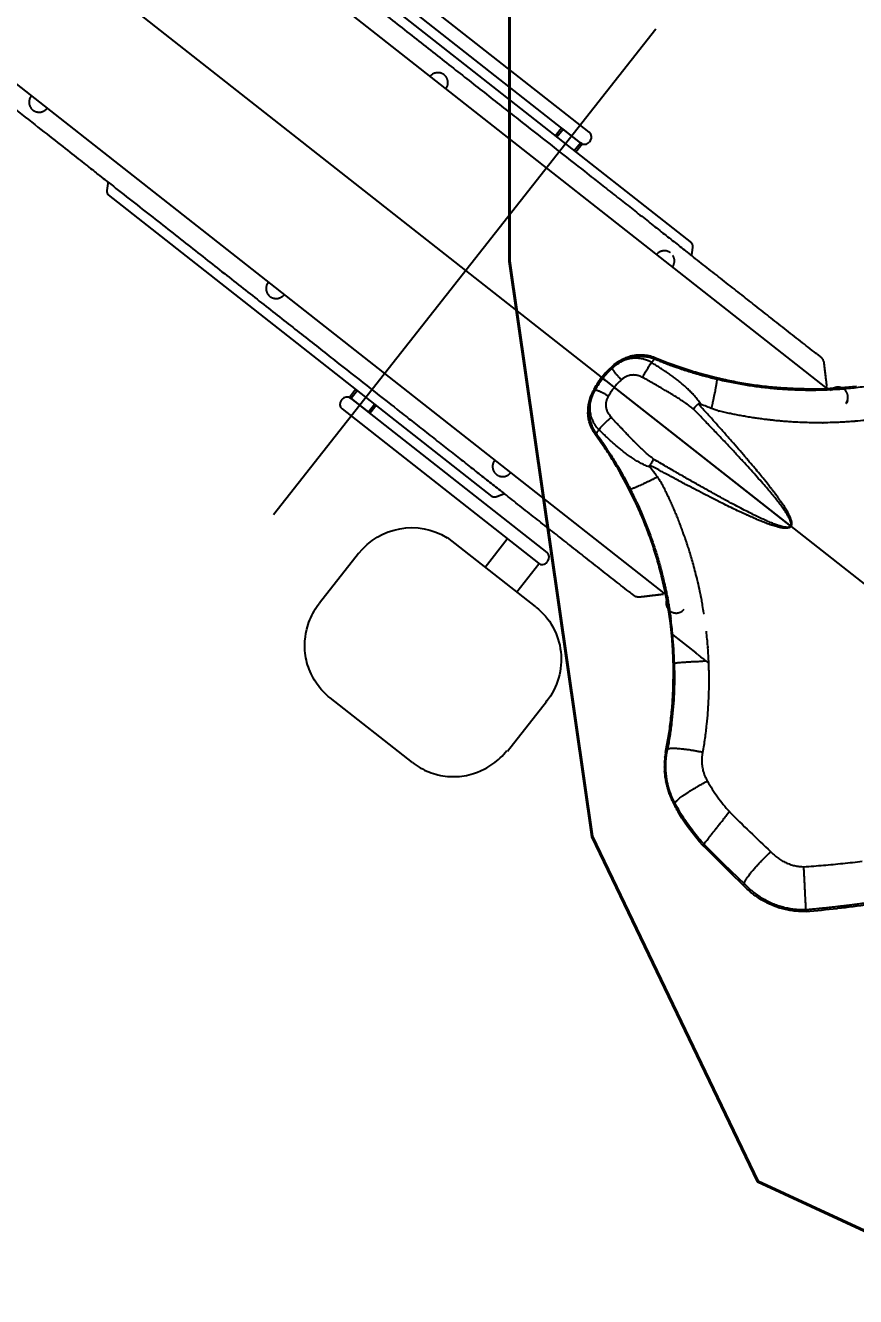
# Model space of a CAD drawing. Header units: millimetres. Extents: x 1145859089 to 1147511753, y -1047484727 to -1047247487.
# Drawn here: x 1147325447 to 1147325859, y -1047434644 to -1047434013 of the extents above; entities that cross this region are included whole.
import ezdxf
from ezdxf.xclip import XClip

# ---------------------------------------------------------------- set-up
doc = ezdxf.new("R2010")
doc.units = ezdxf.units.MM
doc.header["$LTSCALE"] = 100
doc.header["$MEASUREMENT"] = 0
doc.header["$XCLIPFRAME"] = 2
doc.linetypes.add('단지배치도$0$CENTER', pattern=[31, 30, -0.5, 0, -0.5])
doc.layers.get('0').update_dxf_attribs({"linetype": 'CONTINUOUS'})
for name, color, linetype in [('XREF', 135, 'CONTINUOUS'), ('단지배치도$0$S240910', 33, 'CONTINUOUS'), ('단지배치도$0$W240910', 135, 'CONTINUOUS')]:
    doc.layers.add(name, color=color, linetype=linetype)
doc.styles.add('단지배치도$0$WS1', font='romans.shx', dxfattribs={"width": 0.8, "bigfont": 'whgtxt.shx'})

# ---------------------------------------------------------------- blocks, each defined once
blk = doc.blocks.new('단지배치도$0$zw$9902')
at = {"layer": '단지배치도$0$W240910', "linetype": '단지배치도$0$CENTER', "ltscale": 50}
for p, q in [((65113.43, -62544.79), (65594.77, -62923.3)), ((65488.05, -62645.18), (65298.25, -62886.54))]:
    blk.add_line(p, q, dxfattribs=at)
at = {"layer": '단지배치도$0$W240910', "linetype": 'ByBlock', "ltscale": 20}
for p, q in [((65572.64, -62823.21), (65235.53, -62558.11)), ((65315.29, -62601.51), (65505.82, -62751.35)), ((65455.07, -62696.46), (65357.58, -62619.79)), ((65450.88, -62701.78), (65353.39, -62625.12)), ((65492.28, -62925.4), (65155.17, -62660.3)), ((65438.14, -62698.13), (65441.24, -62694.2)), ((65438.95, -62698.76), (65442.04, -62694.83)), ((65442.04, -62694.83), (65441.24, -62694.2)), ((65450.65, -62701.6), (65442.04, -62694.83)), ((65447.56, -62705.53), (65450.65, -62701.6)), ((65448.37, -62706.16), (65451.46, -62702.23)), ((65451.46, -62702.23), (65450.65, -62701.6)), ((65455.58, -62700.67), (65455.1, -62701.28)), ((65216.15, -62727.58), (65406.69, -62877.41)), ((65479.63, -62807.11), (65478.17, -62807.23)), ((65481.09, -62807.1), (65479.63, -62807.11)), ((65482.55, -62807.2), (65481.09, -62807.1)), ((65483.99, -62807.39), (65482.55, -62807.2)), ((65465.94, -62813.25), (65465.14, -62813.99)), ((65466.39, -62813.72), (65465.94, -62813.25)), ((65478.17, -62807.23), (65476.4, -62807.52)), ((65484.73, -62807.54), (65483.99, -62807.39)), ((65484.73, -62807.54), (65484.73, -62807.53)), ((65494.32, -62811.1), (65487.6, -62808.43)), ((65487.61, -62808.43), (65487.61, -62808.43)), ((65459.95, -62819.99), (65460.49, -62819.24)), ((65460.53, -62819.19), (65459.99, -62819.94)), ((65460.49, -62819.24), (65461.05, -62818.5)), ((65461.09, -62818.46), (65460.53, -62819.19)), ((65461.05, -62818.5), (65461.22, -62818.28)), ((65461.22, -62818.28), (65461.09, -62818.46)), ((65461.39, -62818.07), (65461.22, -62818.28)), ((65461.22, -62818.28), (65461.36, -62818.11)), ((65461.22, -62818.29), (65461.74, -62818.69)), ((65461.22, -62818.29), (65461.74, -62818.69)), ((65461.36, -62818.11), (65461.94, -62817.4)), ((65461.98, -62817.35), (65461.39, -62818.07)), ((65462.19, -62819.04), (65461.74, -62818.69)), ((65462.19, -62819.04), (65461.74, -62818.69)), ((65461.94, -62817.4), (65462.54, -62816.69)), ((65462.58, -62816.65), (65461.98, -62817.35)), ((65462.54, -62816.69), (65463.16, -62816.01)), ((65463.2, -62815.96), (65462.58, -62816.65)), ((65463.83, -62815.29), (65463.2, -62815.96)), ((65464.48, -62814.63), (65463.83, -62815.29)), ((65465.14, -62813.99), (65464.48, -62814.63)), ((65466.39, -62813.72), (65466.45, -62813.68)), ((65466.48, -62813.67), (65466.45, -62813.68)), ((65466.49, -62813.66), (65466.48, -62813.67)), ((65466.51, -62813.65), (65466.49, -62813.66)), ((65466.52, -62813.65), (65466.51, -62813.65)), ((65466.53, -62813.65), (65466.52, -62813.65)), ((65466.53, -62813.66), (65466.53, -62813.65)), ((65517.01, -62818.15), (65509.35, -62816.1)), ((65524.74, -62819.89), (65517.01, -62818.15)), ((65339.01, -62824.19), (65335.92, -62828.12)), ((65339.82, -62824.82), (65336.73, -62828.75)), ((65457.44, -62824.06), (65457.97, -62823.1)), ((65458, -62824.38), (65457.44, -62824.06)), ((65457.96, -62824.52), (65457.97, -62824.5)), ((65457.96, -62824.53), (65457.96, -62824.52)), ((65457.97, -62824.53), (65457.96, -62824.53)), ((65457.97, -62823.1), (65458.44, -62822.31)), ((65457.97, -62824.48), (65457.98, -62824.45)), ((65457.97, -62824.5), (65457.97, -62824.48)), ((65457.98, -62824.53), (65457.97, -62824.53)), ((65458, -62824.38), (65457.98, -62824.45)), ((65458.44, -62822.31), (65458.93, -62821.52)), ((65458.93, -62821.52), (65459.43, -62820.75)), ((65459.43, -62820.75), (65459.95, -62819.99)), ((65459.99, -62819.94), (65459.46, -62820.7)), ((65467.41, -62823.15), (65555.08, -62892.1)), ((65467.41, -62823.15), (65555.08, -62892.1)), ((65572.06, -62823.86), (65564.12, -62823.98)), ((65567.65, -62824.47), (65568.18, -62824.46)), ((65579.98, -62823.43), (65572.06, -62823.86)), ((65573.37, -62823.79), (65572.64, -62823.21)), ((65587.87, -62822.68), (65579.98, -62823.43)), ((65331.8, -62829.68), (65332.28, -62829.07)), ((65335.92, -62828.12), (65336.73, -62828.75)), ((65336.49, -62828.57), (65433.98, -62905.24)), ((65336.73, -62828.75), (65345.33, -62835.52)), ((65348.43, -62831.59), (65345.33, -62835.52)), ((65349.23, -62832.23), (65346.14, -62836.16)), ((65332.3, -62833.9), (65429.8, -62910.57)), ((65345.33, -62835.52), (65346.14, -62836.16)), ((65454.47, -62837.37), (65454.34, -62835.57)), ((65454.7, -62838.81), (65454.47, -62837.37)), ((65519.57, -62834.97), (65519.53, -62834.95)), ((65519.88, -62835.04), (65519.56, -62834.97)), ((65455.04, -62840.23), (65454.7, -62838.81)), ((65455.47, -62841.62), (65455.04, -62840.23)), ((65456.01, -62842.98), (65455.47, -62841.62)), ((65456.32, -62843.67), (65456.01, -62842.98)), ((65456.32, -62843.67), (65456.32, -62843.67)), ((65457.87, -62846.25), (65457.87, -62846.25)), ((65462.04, -62852.14), (65457.87, -62846.25)), ((65474.24, -62872.53), (65470.44, -62865.57)), ((65542.74, -62869.95), (65541.95, -62868.96)), ((65544.42, -62872.07), (65542.74, -62869.95)), ((65477.76, -62879.63), (65474.24, -62872.53)), ((65491.19, -62871.05), (65491.17, -62871.02)), ((65491.34, -62871.34), (65491.19, -62871.05)), ((65530.65, -62885.32), (65529.51, -62884.79)), ((65533.11, -62886.46), (65530.65, -62885.32)), ((65555.08, -62892.1), (65555.12, -62892.12)), ((65555.08, -62892.1), (65555.12, -62892.13)), ((65555.12, -62892.12), (65555.16, -62892.15)), ((65555.12, -62892.13), (65555.15, -62892.16)), ((65555.15, -62892.16), (65555.19, -62892.18)), ((65555.16, -62892.15), (65555.19, -62892.18)), ((65555.19, -62892.18), (65555.3, -62892.27)), ((65555.19, -62892.18), (65555.3, -62892.27)), ((65384.54, -62897.67), (65428.16, -62931.97)), ((65403.29, -62912.41), (65414.31, -62898.39)), ((65340.43, -62905.76), (65321.03, -62930.43)), ((65419.01, -62924.77), (65430.03, -62910.75)), ((65434.01, -62910.06), (65434.49, -62909.45)), ((65492.77, -62924.68), (65491.02, -62916.94)), ((65492.32, -62920.25), (65492.44, -62920.77)), ((65493.01, -62925.97), (65492.28, -62925.4)), ((65494.22, -62932.48), (65492.77, -62924.68)), ((65318.34, -62934.4), (65318.96, -62933.37)), ((65318.96, -62933.37), (65319.61, -62932.37)), ((65319.61, -62932.37), (65320.3, -62931.39)), ((65320.3, -62931.39), (65321.03, -62930.43)), ((65428.54, -62932.27), (65428.16, -62931.97)), ((65495.35, -62940.33), (65494.22, -62932.48)), ((65315.41, -62940.96), (65315.8, -62939.82)), ((65315.8, -62939.82), (65316.23, -62938.7)), ((65316.23, -62938.7), (65316.7, -62937.6)), ((65316.7, -62937.6), (65317.21, -62936.51)), ((65317.21, -62936.51), (65317.76, -62935.45)), ((65317.76, -62935.45), (65318.34, -62934.4)), ((65314.03, -62947.12), (65314.29, -62945.43)), ((65314.29, -62945.43), (65314.76, -62943.26)), ((65314.76, -62943.26), (65315.06, -62942.1)), ((65315.06, -62942.1), (65315.41, -62940.96)), ((65496.18, -62948.22), (65495.35, -62940.33)), ((65496.5, -62946.1), (65496.49, -62946.09)), ((65496.49, -62946.1), (65507.94, -62955.1)), ((65313.77, -62951.55), (65313.78, -62950.36)), ((65313.79, -62952.75), (65313.77, -62951.55)), ((65313.78, -62950.36), (65313.84, -62949.16)), ((65313.84, -62949.16), (65314.03, -62947.12)), ((65313.86, -62953.94), (65313.79, -62952.75)), ((65313.98, -62955.13), (65313.86, -62953.94)), ((65314.13, -62956.31), (65313.98, -62955.13)), ((65314.33, -62957.49), (65314.13, -62956.31)), ((65314.57, -62958.65), (65314.33, -62957.49)), ((65314.85, -62959.81), (65314.57, -62958.65)), ((65496.89, -62964.06), (65496.69, -62956.13)), ((65508.78, -62955.76), (65507.95, -62955.1)), ((65315.17, -62960.96), (65314.85, -62959.81)), ((65315.53, -62962.09), (65315.17, -62960.96)), ((65315.94, -62963.21), (65315.53, -62962.09)), ((65316.38, -62964.32), (65315.94, -62963.21)), ((65316.86, -62965.41), (65316.38, -62964.32)), ((65496.78, -62971.99), (65496.89, -62964.06)), ((65513.06, -62959.12), (65514.43, -62960.2)), ((65514.43, -62960.23), (65514.43, -62960.2)), ((65317.38, -62966.48), (65316.86, -62965.41)), ((65317.94, -62967.53), (65317.38, -62966.48)), ((65318.54, -62968.56), (65317.94, -62967.53)), ((65319.17, -62969.56), (65318.54, -62968.56)), ((65319.84, -62970.54), (65319.17, -62969.56)), ((65320.54, -62971.5), (65319.84, -62970.54)), ((65321.28, -62972.43), (65320.54, -62971.5)), ((65322.05, -62973.34), (65321.28, -62972.43)), ((65322.85, -62974.21), (65322.05, -62973.34)), ((65323.68, -62975.05), (65322.85, -62974.21)), ((65324.54, -62975.87), (65323.68, -62975.05)), ((65325.43, -62976.65), (65324.54, -62975.87)), ((65326.34, -62977.39), (65325.43, -62976.65)), ((65367.19, -63009.51), (65326.36, -62977.41)), ((65414.45, -63003.9), (65433.85, -62979.23)), ((65433.85, -62979.23), (65433.47, -62978.93)), ((65493.32, -63002.8), (65494.56, -62995.64)), ((65492.97, -63004.56), (65493.32, -63002.8)), ((65493.95, -63002.92), (65493.32, -63002.79)), ((65493.95, -63002.92), (65493.95, -63002.92)), ((65408.15, -63009.51), (65409.08, -63008.76)), ((65409.08, -63008.76), (65409.99, -63007.98)), ((65409.99, -63007.98), (65410.87, -63007.17)), ((65410.87, -63007.17), (65411.72, -63006.32)), ((65411.72, -63006.32), (65412.55, -63005.45)), ((65412.55, -63005.45), (65413.34, -63004.55)), ((65413.34, -63004.55), (65414.09, -63003.62)), ((65367.2, -63009.53), (65368.14, -63010.24)), ((65368.14, -63010.24), (65369.11, -63010.92)), ((65369.11, -63010.92), (65370.1, -63011.56)), ((65370.1, -63011.56), (65371.12, -63012.17)), ((65371.12, -63012.17), (65372.16, -63012.74)), ((65372.16, -63012.74), (65373.22, -63013.28)), ((65373.22, -63013.28), (65374.3, -63013.77)), ((65374.3, -63013.77), (65375.39, -63014.23)), ((65375.39, -63014.23), (65376.5, -63014.65)), ((65376.5, -63014.65), (65377.63, -63015.03)), ((65377.63, -63015.03), (65378.77, -63015.36)), ((65378.77, -63015.36), (65379.92, -63015.66)), ((65395.28, -63015.65), (65396.44, -63015.36)), ((65396.44, -63015.36), (65397.58, -63015.02)), ((65397.58, -63015.02), (65399.52, -63014.35)), ((65399.52, -63014.35), (65401.11, -63013.7)), ((65401.11, -63013.7), (65403.11, -63012.74)), ((65403.11, -63012.74), (65404.16, -63012.16)), ((65404.16, -63012.16), (65405.19, -63011.55)), ((65405.19, -63011.55), (65406.2, -63010.91)), ((65406.2, -63010.91), (65407.19, -63010.23)), ((65407.19, -63010.23), (65408.15, -63009.51)), ((65379.92, -63015.66), (65381.09, -63015.91)), ((65381.09, -63015.91), (65382.26, -63016.12)), ((65382.26, -63016.12), (65383.43, -63016.29)), ((65383.43, -63016.29), (65384.62, -63016.42)), ((65384.62, -63016.42), (65385.81, -63016.51)), ((65385.81, -63016.51), (65387, -63016.55)), ((65387, -63016.55), (65388.19, -63016.55)), ((65388.19, -63016.55), (65389.38, -63016.51)), ((65389.38, -63016.51), (65390.57, -63016.42)), ((65390.57, -63016.42), (65391.76, -63016.29)), ((65391.76, -63016.29), (65392.94, -63016.12)), ((65392.94, -63016.12), (65394.11, -63015.91)), ((65394.11, -63015.91), (65395.28, -63015.65)), ((65497.03, -63030.16), (65497.66, -63029.82)), ((65501.12, -63037.18), (65499.38, -63034.34)), ((65524.69, -63033.94), (65524.66, -63033.98)), ((65502.73, -63039.62), (65501.12, -63037.18)), ((65504.42, -63042.02), (65502.73, -63039.62)), ((65506.17, -63044.36), (65504.42, -63042.02)), ((65507.98, -63046.65), (65506.17, -63044.36)), ((65509.87, -63048.89), (65507.98, -63046.65)), ((65511.35, -63050.55), (65509.87, -63048.89)), ((65511.35, -63050.55), (65511.93, -63050)), ((65513.21, -63052.44), (65511.35, -63050.55)), ((65511.93, -63050), (65511.94, -63050)), ((65511.93, -63050), (65511.93, -63050)), ((65511.94, -63050), (65511.95, -63050.01)), ((65511.95, -63050.01), (65511.97, -63050.03)), ((65511.97, -63050.03), (65511.99, -63050.04)), ((65511.99, -63050.04), (65512.01, -63050.06)), ((65512.01, -63050.06), (65512, -63050.08)), ((65512, -63050.08), (65521.94, -63059.95)), ((65515.54, -63054.78), (65513.21, -63052.44)), ((65517.87, -63057.11), (65515.54, -63054.78)), ((65520.21, -63059.44), (65517.87, -63057.11)), ((65522.56, -63061.75), (65520.21, -63059.44)), ((65521.94, -63059.95), (65532.15, -63069.77)), ((65524.91, -63064.06), (65522.56, -63061.75)), ((65527.28, -63066.35), (65524.91, -63064.06)), ((65529.65, -63068.64), (65527.28, -63066.35)), ((65531.5, -63070.41), (65529.65, -63068.64)), ((65531.5, -63070.41), (65532.15, -63069.77)), ((65532.14, -63069.76), (65532.15, -63069.77)), ((65562.72, -63083.56), (65562.66, -63082.6)), ((65578.3, -63081.98), (65578.15, -63081.99)), ((65578.45, -63081.96), (65578.3, -63081.98)), ((65583.75, -63081.33), (65580.14, -63081.76))]:
    blk.add_line(p, q, dxfattribs=at)
for centre, radius, start, end in [((65453.22, -62698.81), 3, 321.81883, 51.81883), ((65452.74, -62699.42), 3, 231.81883, 321.81883), ((65480.46, -62827.12), 20.02, 101.71451, 106.33046), ((65481.42, -62823.22), 16.03, 67.2915, 78.06328), ((65492.01, -62842.5), 38.51, 141.80939, 146.86293), ((65492.01, -62842.49), 38.51, 136.77473, 141.82826), ((65492.16, -62842.62), 38.71, 131.61919, 136.78534), ((65564.87, -62622.89), 201.59, 256.70674, 258.79856), ((65492.16, -62842.61), 38.71, 146.85232, 152.01846), ((65564.66, -62619.81), 204.69, 275.8606, 278.16994), ((65334.16, -62831.54), 3, 141.81883, 231.81883), ((65334.64, -62830.93), 3, 51.81883, 141.81883), ((65474.34, -62834.9), 20.02, 177.30719, 181.92314), ((65470.78, -62836.75), 16.03, 205.57438, 216.34615), ((65584.13, -62804.11), 36.03, 274.43688, 275.10465), ((65295.78, -62965.08), 201.59, 24.83909, 26.93092), ((65432.13, -62907.6), 3, 321.81883, 51.81883), ((65431.65, -62908.21), 3, 231.81883, 321.81883), ((65292.73, -62965.61), 204.69, 5.46771, 7.77705), ((65476.43, -62941.07), 36.03, 8.53301, 9.20077), ((65296.81, -62965.42), 200.61, 1.47492, 5.52689), ((65294.39, -62965.47), 203.03, 0.44835, 1.47294), ((65532.33, -63011.43), 39.95, 176.78089, 177.41998), ((65532.66, -63011.45), 40.28, 173.90464, 176.77784), ((65532.97, -63011.48), 40.59, 173.35172, 173.90763), ((65532.57, -63011.43), 40.19, 170.15658, 173.35806), ((65532.28, -63011.42), 39.9, 177.42022, 180.26172), ((65532.39, -63011.42), 40.01, 180.25996, 180.937), ((65532.45, -63011.42), 40.07, 180.93752, 183.76098), ((65532.49, -63011.42), 40.11, 183.76065, 184.55646), ((65532.47, -63011.42), 40.09, 184.55612, 187.31615), ((65532.4, -63011.43), 40.02, 187.31669, 187.71739), ((65532.36, -63011.44), 39.98, 187.71744, 188.19061), ((65532.45, -63011.42), 40.06, 188.19132, 190.97853), ((65532.48, -63011.42), 40.1, 190.97803, 191.73563), ((65532.46, -63011.42), 40.08, 191.73538, 194.53318), ((65532.4, -63011.44), 40.02, 194.5337, 195.22867), ((65532.29, -63011.47), 39.9, 195.22692, 198.05276), ((65532.34, -63011.45), 39.96, 198.053, 198.70328), ((65532.65, -63011.35), 40.28, 198.70621, 201.57177), ((65532.93, -63011.24), 40.58, 201.56889, 202.13015), ((65532.72, -63011.32), 40.35, 202.12744, 205.08092), ((65531.58, -63011.84), 39.1, 205.09717, 205.68204), ((65530.79, -63012.23), 38.22, 205.67559, 207.96861), ((65584.17, -62984.04), 98.59, 207.89146, 208.09146), ((65584.47, -62983.88), 98.93, 208.09195, 209.14692), ((65584.77, -62983.71), 99.28, 209.14646, 209.43156), ((65585.09, -62983.52), 99.65, 209.43214, 210.65932), ((65561.6, -63045.75), 37.83, 271.56526, 271.69927), ((65509.1, -62476.86), 609.06, 275.05069, 276.5102), ((65509.1, -62476.86), 609.06, 276.53842, 277.99802)]:
    blk.add_arc(centre, radius, start, end, dxfattribs=at)
at = {"layer": '단지배치도$0$W240910', "linetype": 'ByBlock', "ltscale": 20, "extrusion": (0, 0, -1)}
for centre, major_axis, ratio, start_param, end_param in [((65366.55, -62926.31), (-20.77, -26.45), 0.987979, 1.571518, 3.03594), ((65407.75, -62958.71), (-20.79, -26.44), 0.987219, 3.141555, 4.712362)]:
    blk.add_ellipse(centre, major_axis=major_axis, ratio=ratio, start_param=start_param, end_param=end_param, dxfattribs=at)
at = {"layer": '단지배치도$0$W240910', "linetype": 'ByBlock', "ltscale": 20}
for points in [[(65309.06, -62602.9), (65438.61, -62704.78), (65505.94, -62757.73)], [(65148.64, -62668.2), (65216.03, -62721.2), (65216.03, -62721.2)], [(65216.03, -62721.2), (65215.75, -62723.2), (65215.43, -62725.5)], [(65216.03, -62721.2), (65345.58, -62823.07), (65412.92, -62876.02)], [(65505.94, -62757.73), (65506.23, -62755.73), (65506.54, -62753.42)], [(65567.76, -62806.34), (65536.65, -62781.87), (65505.94, -62757.73)], [(65571.49, -62810.39), (65572.23, -62816.59), (65572.97, -62822.79)], [(65571.53, -62810.73), (65572.25, -62816.76), (65572.97, -62822.79)], [(65412.92, -62876.02), (65411.04, -62876.77), (65408.87, -62877.62)], [(65474.73, -62924.63), (65443.62, -62900.17), (65412.92, -62876.02)], [(65479.55, -62927.3), (65485.75, -62926.56), (65491.94, -62925.82)], [(65479.89, -62927.26), (65485.92, -62926.54), (65491.94, -62925.82)]]:
    blk.add_open_spline(points, degree=2, dxfattribs=at)
for points, weights in [([(65382.93, -62667.87), (65379.14, -62664.97), (65376.06, -62668.61)], [1, 0.723599161144, 1]), ([(65383.86, -62674.86), (65386.81, -62670.97), (65382.99, -62667.92)], [1, 0.716193464368, 1]), ([(65177.87, -62678.36), (65174.79, -62682.29), (65178.71, -62685.38)], [1, 0.70815548966, 1]), ([(65178.71, -62685.38), (65182.64, -62688.45), (65185.73, -62684.54)], [1, 0.709684289469, 1]), ([(65215.43, -62725.5), (65215.38, -62726.68), (65216.15, -62727.58)], [1, 0.930141413794, 1]), ([(65495.45, -62756.36), (65491.64, -62753.41), (65488.55, -62757.09)], [1, 0.721407071342, 1]), ([(65506.54, -62753.42), (65506.59, -62752.24), (65505.82, -62751.35)], [1, 0.930141413794, 1]), ([(65496.36, -62763.33), (65498.47, -62760.54), (65496.58, -62757.59)], [1, 0.820219563197, 1]), ([(65295.59, -62770.93), (65292.54, -62774.82), (65296.39, -62777.92)], [1, 0.711833891641, 1]), ([(65296.43, -62777.95), (65300.36, -62781.02), (65303.45, -62777.11)], [1, 0.709684285865, 1]), ([(65570.36, -62808.39), (65570.36, -62808.39), (65567.76, -62806.34)], [1, 0.935319001987, 0.985547451024]), ([(65571.49, -62810.39), (65571.34, -62809.16), (65570.36, -62808.39)], [1, 0.923879950601, 1]), ([(65581.66, -62824.15), (65577.81, -62821.15), (65574.7, -62824.91)], [1, 0.716561782412, 1]), ([(65582.6, -62831.03), (65585.44, -62827.14), (65581.66, -62824.15)], [1, 0.720411940234, 1]), ([(65582.78, -62831.19), (65583.3, -62830.48), (65583.55, -62829.63)], [1, 0.984689538573, 1]), ([(65408.09, -62859.4), (65405.01, -62863.33), (65408.93, -62866.42)], [1, 0.708093794143, 1]), ([(65408.93, -62866.42), (65412.86, -62869.49), (65415.95, -62865.58)], [1, 0.709684276823, 1]), ([(65408.87, -62877.62), (65407.74, -62877.95), (65406.69, -62877.41)], [1, 0.930141413794, 1]), ([(65477.34, -62926.68), (65477.34, -62926.68), (65474.73, -62924.63)], [1, 0.935319001987, 0.985547451024]), ([(65479.55, -62927.3), (65478.31, -62927.45), (65477.34, -62926.68)], [1, 0.923879950601, 1]), ([(65494.28, -62927.18), (65491.21, -62931.08), (65495.09, -62934.18)], [1, 0.71001785801, 1]), ([(65495.14, -62934.22), (65499.06, -62937.25), (65502.14, -62933.36)], [1, 0.710486072338, 1])]:
    blk.add_rational_spline(points, weights, degree=2, dxfattribs=at)
for points, start_tangent, end_tangent in [([(65465.94, -62813.25), (65468.04, -62811.37), (65470.39, -62809.8), (65472.93, -62808.57), (65474.83, -62807.91)], (0.726297, 0.687381), (0.959991, 0.280032)), ([(65466.39, -62813.72), (65467.78, -62812.42), (65469.29, -62811.26), (65470.87, -62810.27), (65473.31, -62809.11), (65475.76, -62808.32)], (0.698472, 0.715637), (0.970317, 0.241837)), ([(65486.08, -62810.84), (65484.89, -62810.21), (65483.57, -62809.65), (65482.32, -62809.24), (65480.94, -62808.92), (65479.65, -62808.74), (65478.27, -62808.67), (65476.97, -62808.72), (65475.63, -62808.88), (65474.41, -62809.13), (65473.18, -62809.49), (65471.93, -62809.97), (65470.69, -62810.57), (65469.57, -62811.22), (65468.49, -62811.96), (65467.48, -62812.77), (65466.53, -62813.66)], (-0.885644, 0.464364), (-0.703241, -0.710952)), ([(65475.76, -62808.32), (65478.31, -62807.84), (65480.74, -62807.71), (65481.12, -62807.72), (65481.77, -62807.74), (65482.26, -62807.78), (65482.73, -62807.82), (65483.13, -62807.87), (65483.52, -62807.92), (65483.89, -62807.98), (65484.34, -62808.05)], (0.970317, 0.241837), (0.922504, 0.385986)), ([(65481.56, -62818.25), (65482.1, -62817.17), (65482.7, -62816.05), (65483.32, -62814.94), (65483.95, -62813.87), (65484.56, -62812.91), (65485.13, -62812.06), (65485.64, -62811.37), (65486.08, -62810.84)], (0.439752, 0.898119), (0.315442, 0.948945)), ([(65484.34, -62808.05), (65484.73, -62807.54)], (0.246873, 0.969048), (0.774586, 0.632469)), ([(65484.34, -62808.05), (65485.91, -62808.44), (65487.43, -62808.99)], (0.982768, -0.184843), (0.920944, -0.389695)), ([(65486.07, -62810.85), (65486.46, -62810.29), (65486.75, -62809.9), (65487.08, -62809.48), (65487.43, -62808.99)], (0.298873, 0.954293), (-0.782155, 0.623083)), ([(65510.29, -62831.32), (65508.89, -62829.29), (65507.26, -62827.3), (65505.64, -62825.55), (65504, -62823.93), (65502.37, -62822.46), (65500.6, -62820.96), (65498.69, -62819.44), (65497.84, -62818.8), (65496.97, -62818.15), (65496.08, -62817.49), (65495.16, -62816.83), (65494.21, -62816.17), (65493.24, -62815.5), (65491.45, -62814.29), (65489.71, -62813.15), (65487.92, -62812), (65486.07, -62810.85)], (-0.550135, 0.835076), (-0.827387, 0.561632)), ([(65487.61, -62808.43), (65487.43, -62808.99)], (-0.324422, -0.945913), (-0.324801, -0.945782)), ([(65487.43, -62808.99), (65488.21, -62809.31), (65489.1, -62809.68), (65490.1, -62810.08), (65491.21, -62810.53), (65492.55, -62811.05), (65493.96, -62811.58), (65494.62, -62811.83), (65495.2, -62812.05), (65495.69, -62812.23), (65496.08, -62812.37), (65496.66, -62812.58), (65500.92, -62814.06), (65503.82, -62815.01), (65506.67, -62815.89), (65510.15, -62816.91), (65512.6, -62817.58), (65515.55, -62818.35), (65518.51, -62819.08)], (0.922781, -0.385326), (0.97319, -0.230002)), ([(65564.25, -62823.98), (65559.43, -62823.9), (65551.23, -62823.51), (65543.06, -62822.78), (65534.92, -62821.71), (65526.83, -62820.31), (65518.8, -62818.58), (65510.85, -62816.53), (65503, -62814.15), (65495.24, -62811.45), (65494.32, -62811.1)], (-0.999992, 0.003954), (-0.935312, 0.353825)), ([(65462.72, -62819.46), (65462.38, -62819.19), (65462.18, -62819.11)], (-0.952489, 0.304574), (-0.997215, 0.074579)), ([(65462.72, -62819.46), (65462.38, -62819.19), (65462.25, -62819.02)], (-0.520566, 0.853822), (-0.3076, 0.951516)), ([(65467.41, -62823.15), (65466.71, -62822.6), (65465.92, -62821.98), (65465.05, -62821.3), (65464.38, -62820.77), (65463.72, -62820.25), (65463.33, -62819.95), (65463.04, -62819.71), (65462.72, -62819.46)], (-0.786058, 0.618153), (-0.520566, 0.853822)), ([(65467.41, -62823.15), (65466.71, -62822.6), (65465.92, -62821.98), (65465.05, -62821.3), (65464.38, -62820.77), (65463.72, -62820.25), (65463.33, -62819.95), (65463.04, -62819.71), (65462.72, -62819.46)], (-0.786062, 0.618147), (-0.952489, 0.304574)), ([(65467.12, -62814.82), (65466.84, -62814.39), (65466.65, -62814.06), (65466.53, -62813.66)], (-0.750876, 0.660443), (0.123611, 0.992331)), ([(65471, -62819.48), (65470.45, -62818.84), (65469.79, -62818.14), (65469.21, -62817.49), (65468.81, -62817.02), (65468.57, -62816.73), (65468.28, -62816.36), (65467.94, -62815.93), (65467.55, -62815.42), (65467.12, -62814.82)], (-0.56083, 0.827931), (-0.750876, 0.660443)), ([(65471, -62819.48), (65469.11, -62821.22), (65467.41, -62823.15)], (-0.790191, -0.61286), (-0.617786, -0.786347)), ([(65481.56, -62818.25), (65480.71, -62817.82), (65479.64, -62817.42), (65478.74, -62817.19), (65478.33, -62817.12), (65477.69, -62817.04), (65476.96, -62817.01), (65476.38, -62817.03), (65475.87, -62817.08), (65475.02, -62817.23), (65473.85, -62817.59), (65473.21, -62817.88), (65472.61, -62818.21), (65472.04, -62818.59), (65471, -62819.48)], (-0.852585, 0.522588), (-0.754791, -0.655965)), ([(65506.74, -62833.88), (65504.69, -62832.25), (65502.56, -62830.72), (65500.39, -62829.27), (65498.18, -62827.86), (65495.98, -62826.51), (65495.24, -62826.07), (65494.47, -62825.61), (65493.67, -62825.13), (65492.83, -62824.64), (65491.78, -62824.03), (65490.8, -62823.47), (65490, -62823.01), (65489.36, -62822.64), (65488.42, -62822.11), (65487.15, -62821.39), (65485.68, -62820.56), (65484.12, -62819.68), (65482.74, -62818.91), (65481.56, -62818.25)], (-0.762715, 0.646735), (-0.867527, 0.49739)), ([(65518.47, -62820.3), (65518.52, -62819.84), (65518.55, -62819.48), (65518.51, -62819.08)], (0.126289, 0.991994), (-0.591806, 0.80608)), ([(65457.44, -62824.06), (65456.11, -62826.54), (65455.14, -62829.19), (65454.54, -62831.95), (65454.35, -62833.96)], (-0.496754, -0.867891), (-0.045789, -0.998951)), ([(65458, -62824.38), (65457.07, -62826.04), (65456.3, -62827.78), (65455.71, -62829.56), (65455.15, -62832.2), (65454.96, -62834.77)], (-0.530774, -0.847513), (-0.006236, -0.999981)), ([(65459.85, -62844.19), (65458.96, -62843.19), (65458.1, -62842.04), (65457.41, -62840.92), (65456.78, -62839.66), (65456.29, -62838.44), (65455.9, -62837.12), (65455.64, -62835.85), (65455.48, -62834.51), (65455.44, -62833.26), (65455.5, -62831.97), (65455.67, -62830.65), (65455.95, -62829.31), (65456.32, -62828.07), (65456.79, -62826.84), (65457.34, -62825.66), (65457.98, -62824.53)], (-0.66009, 0.751186), (0.525096, 0.851043)), ([(65459.25, -62824.83), (65458.76, -62824.66), (65458.39, -62824.56), (65457.98, -62824.53)], (-0.818865, 0.573986), (-0.935208, -0.354099)), ([(65464.69, -62827.51), (65463.93, -62827.12), (65463.1, -62826.65), (65462.34, -62826.24), (65461.78, -62825.96), (65461.44, -62825.8), (65461.01, -62825.6), (65460.52, -62825.37), (65459.93, -62825.11), (65459.25, -62824.83)], (-0.936821, 0.349808), (-0.818865, 0.573986)), ([(65464.69, -62827.51), (65465.93, -62825.26), (65467.41, -62823.15)], (0.409269, 0.912414), (0.618514, 0.785773)), ([(65516.94, -62828.48), (65517.06, -62827.88), (65517.18, -62827.31), (65517.31, -62826.71), (65517.43, -62826.1), (65517.68, -62824.84), (65517.93, -62823.58)], (0.206874, 0.978368), (0.184764, 0.982783)), ([(65517.93, -62823.58), (65518.04, -62822.96), (65518.14, -62822.4), (65518.24, -62821.85), (65518.37, -62821.04), (65518.47, -62820.3)], (0.184763, 0.982783), (0.126289, 0.991994)), ([(65525.71, -62820.64), (65532.63, -62821.88), (65539.63, -62822.89), (65546.66, -62823.66), (65553.67, -62824.17), (65560.67, -62824.44), (65567.65, -62824.47)], (0.980862, -0.194703), (0.999883, 0.015276)), ([(65568.18, -62824.46), (65569.22, -62824.44), (65570.28, -62824.41), (65571.37, -62824.38), (65572.48, -62824.34), (65573.62, -62824.3), (65575.17, -62824.23), (65576.89, -62824.13), (65578.29, -62824.05), (65579.27, -62823.98), (65580, -62823.93), (65580.48, -62823.89), (65581.02, -62823.85), (65581.63, -62823.8), (65582.24, -62823.75), (65582.85, -62823.69), (65585.56, -62823.43)], (0.999879, 0.015559), (0.994774, 0.102106)), ([(65465.98, -62838.06), (65465.37, -62837.33), (65464.73, -62836.39), (65464.29, -62835.57), (65464.12, -62835.19), (65463.9, -62834.58), (65463.69, -62833.88), (65463.57, -62833.31), (65463.5, -62832.8), (65463.45, -62831.94), (65463.53, -62830.72), (65463.66, -62830.03), (65463.84, -62829.37), (65464.07, -62828.72), (65464.69, -62827.51)], (-0.708878, 0.705331), (0.459505, 0.888175)), ([(65506.74, -62833.88), (65507.49, -62833.07), (65508.16, -62832.36), (65508.72, -62831.78), (65509.17, -62831.31)], (0.521426, 0.853297), (0.698615, 0.715498)), ([(65510.29, -62831.32), (65509.67, -62831.17), (65509.17, -62831.31)], (-0.927385, 0.374108), (-0.70533, -0.708879)), ([(65532.41, -62857.53), (65529.2, -62853.8), (65525.79, -62849.89), (65522.19, -62845.8), (65520.38, -62843.75), (65518.54, -62841.69), (65516.67, -62839.59), (65514.78, -62837.48), (65513.04, -62835.55), (65511, -62833.31), (65509.17, -62831.31)], (-0.656873, 0.754001), (-0.689235, 0.724538)), ([(65510.29, -62831.32), (65513.32, -62832.54), (65514.63, -62833.06), (65515.23, -62833.3), (65515.82, -62833.53)], (0.927953, -0.372698), (0.929987, -0.367594)), ([(65515.82, -62833.53), (65516.1, -62832.3), (65516.38, -62831.01), (65516.5, -62830.48), (65516.61, -62829.97), (65516.69, -62829.61), (65516.85, -62828.9), (65516.94, -62828.48)], (0.228469, 0.973551), (0.203555, 0.979064)), ([(65454.96, -62834.77), (65455.11, -62837.35), (65455.55, -62839.75), (65455.64, -62840.12), (65455.82, -62840.73), (65455.97, -62841.21), (65456.13, -62841.66), (65456.26, -62842.03), (65456.41, -62842.4), (65456.55, -62842.75), (65456.73, -62843.16)], (-0.006236, -0.999981), (-0.157595, -0.987504)), ([(65465.98, -62838.06), (65465.06, -62838.84), (65464.11, -62839.68), (65463.18, -62840.55), (65462.3, -62841.41), (65461.5, -62842.23), (65460.81, -62842.98), (65460.26, -62843.64), (65459.85, -62844.19)], (-0.769112, -0.639113), (-0.847815, -0.530291)), ([(65487.11, -62858.85), (65485.04, -62857.23), (65483.06, -62855.53), (65481.13, -62853.76), (65479.24, -62851.94), (65477.41, -62850.12), (65476.81, -62849.51), (65476.18, -62848.87), (65475.53, -62848.2), (65474.85, -62847.5), (65474.01, -62846.62), (65473.23, -62845.81), (65472.59, -62845.13), (65472.09, -62844.6), (65471.35, -62843.81), (65470.35, -62842.75), (65469.2, -62841.52), (65467.98, -62840.21), (65466.91, -62839.05), (65465.98, -62838.06)], (-0.808335, 0.588723), (-0.687913, 0.725794)), ([(65555.23, -62890.16), (65554.84, -62889.05), (65554.2, -62887.73), (65553.31, -62886.22), (65552.2, -62884.55), (65550.9, -62882.71), (65549.4, -62880.71), (65547.69, -62878.53), (65545.76, -62876.17), (65543.63, -62873.63), (65541.29, -62870.92), (65538.48, -62867.72), (65535.42, -62864.31), (65532.12, -62860.68), (65528.58, -62856.83), (65524.72, -62852.69), (65520.61, -62848.32), (65516.24, -62843.73), (65511.63, -62838.91), (65506.74, -62833.88)], (-0.362589, 0.931949), (-0.700525, 0.713628)), ([(65515.82, -62833.53), (65517.56, -62834.21), (65519.53, -62834.95)], (0.932519, -0.361122), (0.904554, -0.42636)), ([(65525.17, -62836.21), (65522.52, -62835.64), (65519.88, -62835.04)], (-0.978184, 0.207741), (-0.976358, 0.216159)), ([(65530.23, -62837.2), (65527.59, -62836.7), (65525.17, -62836.21)], (-0.983657, 0.180053), (-0.978184, 0.207741)), ([(65535.7, -62838.14), (65532.73, -62837.65), (65530.23, -62837.2)], (-0.985068, 0.172165), (-0.983657, 0.180053)), ([(65538.08, -62838.5), (65536.92, -62838.32), (65535.7, -62838.14)], (-0.993281, 0.115728), (-0.985068, 0.172165)), ([(65570.55, -62840.76), (65566.2, -62840.74), (65562.24, -62840.65), (65558.69, -62840.5), (65555.55, -62840.33), (65552.82, -62840.13), (65550.49, -62839.94), (65548.57, -62839.77), (65547.23, -62839.63), (65546.2, -62839.52), (65545.49, -62839.45), (65545.1, -62839.4), (65544.54, -62839.34), (65544.01, -62839.28), (65543.34, -62839.2), (65542.91, -62839.15), (65542.49, -62839.09), (65542.1, -62839.04), (65540.75, -62838.87), (65539.4, -62838.69), (65538.08, -62838.5)], (-0.999807, -0.019638), (-0.993281, 0.115728)), ([(65456.73, -62843.16), (65456.32, -62843.67)], (-0.883519, -0.468396), (-0.432005, -0.901871)), ([(65456.73, -62843.16), (65457.48, -62844.59), (65458.37, -62845.94)], (0.41135, -0.911478), (0.595849, -0.803097)), ([(65459.85, -62844.19), (65459.41, -62844.7), (65459.09, -62845.07), (65458.76, -62845.48), (65458.37, -62845.94)], (-0.856919, -0.515451), (-0.789934, 0.613192)), ([(65485.46, -62862.9), (65483.16, -62862.02), (65480.83, -62860.9), (65478.75, -62859.74), (65476.8, -62858.52), (65474.98, -62857.29), (65473.11, -62855.92), (65471.18, -62854.42), (65470.35, -62853.75), (65469.52, -62853.06), (65468.67, -62852.35), (65467.81, -62851.61), (65466.94, -62850.84), (65466.06, -62850.06), (65464.47, -62848.61), (65462.95, -62847.18), (65461.41, -62845.71), (65459.85, -62844.19)], (-0.941243, 0.33773), (-0.74088, 0.671638)), ([(65571.16, -62840.76), (65570.7, -62840.76)], (-0.999992, -0.00402), (0.006682, -0.999978)), ([(65580.49, -62840.47), (65578.91, -62840.55), (65578.41, -62840.57), (65577.41, -62840.61), (65575.85, -62840.66), (65571.16, -62840.76)], (-0.998387, -0.056775), (-0.999992, -0.00402)), ([(65586.91, -62840.04), (65583.15, -62840.31), (65580.49, -62840.47)], (-0.997015, -0.077202), (-0.998387, -0.056775)), ([(65595.96, -62839.1), (65592.08, -62839.55), (65587.33, -62840)], (-0.992845, -0.119408), (-0.996048, -0.088817)), ([(65457.87, -62846.25), (65458.37, -62845.94)], (0.842751, 0.538303), (0.842535, 0.538641)), ([(65458.37, -62845.94), (65458.87, -62846.62), (65459.43, -62847.4), (65460.06, -62848.28), (65460.75, -62849.26), (65461.58, -62850.44), (65462.43, -62851.68), (65462.83, -62852.26), (65463.17, -62852.77), (65463.46, -62853.21), (65463.7, -62853.56), (65464.03, -62854.07), (65466.48, -62857.86), (65468.08, -62860.45), (65469.61, -62863.02), (65471.42, -62866.15), (65472.65, -62868.38), (65474.1, -62871.06), (65475.5, -62873.77)], (0.592036, -0.805911), (0.452977, -0.891522)), ([(65491.05, -62917.06), (65489.84, -62912.4), (65487.52, -62904.53), (65484.88, -62896.75), (65481.93, -62889.1), (65478.66, -62881.56), (65475.09, -62874.17), (65471.22, -62866.93), (65467.05, -62859.86), (65462.6, -62852.96), (65462.04, -62852.14)], (-0.239622, 0.970866), (-0.564378, 0.825517)), ([(65541.95, -62868.96), (65539.71, -62866.22), (65537.3, -62863.31), (65534.72, -62860.24), (65534.27, -62859.71), (65533.81, -62859.17), (65533.35, -62858.63), (65532.88, -62858.08), (65532.41, -62857.53)], (-0.601523, 0.798855), (-0.656873, 0.754001)), ([(65485.46, -62862.9), (65485.16, -62862.33), (65485.19, -62861.81)], (-0.58222, 0.813031), (0.52259, 0.852584)), ([(65487.11, -62858.85), (65486.5, -62859.76), (65485.97, -62860.58), (65485.53, -62861.26), (65485.19, -62861.81)], (-0.706297, -0.707916), (-0.530605, -0.847619)), ([(65516.14, -62878.21), (65511.76, -62875.97), (65507.16, -62873.58), (65502.33, -62871.05), (65499.92, -62869.77), (65497.48, -62868.47), (65495, -62867.14), (65492.5, -62865.8), (65490.22, -62864.57), (65487.56, -62863.12), (65485.19, -62861.81)], (-0.887621, 0.460575), (-0.866619, 0.498971)), ([(65485.46, -62862.9), (65487.36, -62865.55), (65488.18, -62866.71), (65488.55, -62867.23), (65488.91, -62867.75)], (0.580984, -0.813915), (0.576503, -0.817095)), ([(65553.23, -62892.7), (65552.06, -62892.58), (65550.63, -62892.27), (65548.96, -62891.76), (65547.07, -62891.08), (65544.98, -62890.24), (65542.68, -62889.26), (65540.16, -62888.11), (65537.41, -62886.79), (65534.44, -62885.31), (65531.25, -62883.68), (65527.48, -62881.7), (65523.44, -62879.54), (65519.14, -62877.19), (65514.56, -62874.65), (65509.63, -62871.88), (65504.41, -62868.91), (65498.92, -62865.75), (65493.15, -62862.41), (65487.11, -62858.85)], (-0.991166, 0.13263), (-0.858678, 0.512515)), ([(65484.26, -62870.03), (65483.71, -62870.29), (65483.18, -62870.54), (65482.63, -62870.8), (65482.07, -62871.07), (65480.91, -62871.61), (65479.74, -62872.14)], (-0.902007, -0.431722), (-0.911511, -0.411276)), ([(65488.91, -62867.75), (65487.78, -62868.31), (65486.6, -62868.89), (65486.11, -62869.13), (65485.64, -62869.36), (65485.31, -62869.52), (65484.65, -62869.84), (65484.26, -62870.03)], (-0.892234, -0.451573), (-0.903466, -0.42866)), ([(65488.91, -62867.75), (65489.98, -62869.28), (65491.17, -62871.02)], (0.570811, -0.821082), (0.627616, -0.778523)), ([(65476.68, -62873.44), (65476.25, -62873.6), (65475.9, -62873.72), (65475.5, -62873.77)], (-0.934249, -0.356621), (-0.92289, 0.385063)), ([(65479.74, -62872.14), (65479.16, -62872.4), (65478.64, -62872.63), (65478.13, -62872.85), (65477.37, -62873.17), (65476.68, -62873.44)], (-0.911511, -0.411275), (-0.934249, -0.356621)), ([(65493.72, -62876.21), (65492.54, -62873.76), (65491.34, -62871.34)], (-0.432521, 0.901624), (-0.440271, 0.897865)), ([(65495.88, -62880.89), (65494.77, -62878.44), (65493.72, -62876.21)], (-0.406904, 0.913471), (-0.432521, 0.901624)), ([(65546.87, -62875.24), (65546.53, -62874.78), (65546.19, -62874.35), (65545.85, -62873.9), (65545.5, -62873.45), (65545.15, -62873), (65544.79, -62872.53), (65544.42, -62872.07)], (0.615608, -0.788052), (-0.629435, 0.777053)), ([(65549.22, -62878.42), (65548.09, -62876.87), (65546.87, -62875.24)], (-0.556639, 0.830754), (-0.615608, 0.788052)), ([(65478.71, -62880.4), (65481.56, -62886.83), (65484.19, -62893.4), (65486.59, -62900.04), (65488.74, -62906.74), (65490.65, -62913.47), (65492.32, -62920.25)], (0.420482, -0.907301), (0.220908, -0.975295)), ([(65498.07, -62885.98), (65496.9, -62883.21), (65495.88, -62880.89)], (-0.399571, 0.916702), (-0.406904, 0.913471)), ([(65529.51, -62884.79), (65526.31, -62883.26), (65522.92, -62881.6), (65519.33, -62879.82), (65518.7, -62879.5), (65518.07, -62879.19), (65517.43, -62878.86), (65516.79, -62878.54), (65516.14, -62878.21)], (-0.91816, 0.396209), (-0.887621, 0.460575)), ([(65552.27, -62882.89), (65550.87, -62880.77), (65549.22, -62878.42)], (-0.425808, 0.904814), (-0.556639, 0.830754)), ([(65553.65, -62885.18), (65552.41, -62883.12), (65552.31, -62882.87)], (-0.459186, 0.88834), (-0.3682, 0.929747)), ([(65498.98, -62888.21), (65498.54, -62887.12), (65498.07, -62885.98)], (-0.346662, 0.93799), (-0.399571, 0.916702)), ([(65508.84, -62919.24), (65507.8, -62915.01), (65506.77, -62911.19), (65505.8, -62907.77), (65504.88, -62904.76), (65504.05, -62902.14), (65503.32, -62899.93), (65502.69, -62898.11), (65502.25, -62896.83), (65501.9, -62895.86), (65501.66, -62895.19), (65501.52, -62894.82), (65501.33, -62894.29), (65501.14, -62893.79), (65500.91, -62893.16), (65500.76, -62892.75), (65500.61, -62892.36), (65500.47, -62891.99), (65499.98, -62890.72), (65499.48, -62889.45), (65498.98, -62888.21)], (-0.216651, 0.976249), (-0.346662, 0.93799)), ([(65536.76, -62888.09), (65536.24, -62887.86), (65535.74, -62887.64), (65535.22, -62887.41), (65534.71, -62887.18), (65534.18, -62886.94), (65533.65, -62886.7), (65533.11, -62886.46)], (0.910983, -0.412444), (-0.903554, 0.428474)), ([(65540.41, -62889.63), (65538.64, -62888.89), (65536.76, -62888.09)], (-0.938577, 0.34507), (-0.910983, 0.412444)), ([(65555.37, -62888.9), (65554.78, -62887.41), (65554.59, -62887), (65554.38, -62886.57), (65554.15, -62886.12), (65553.91, -62885.66), (65553.65, -62885.18)], (-0.321959, 0.946753), (-0.459186, 0.88834)), ([(65555.73, -62890.97), (65555.61, -62889.77), (65555.5, -62889.35), (65555.37, -62888.9)], (0.057561, 0.998342), (-0.321959, 0.946753)), ([(65545.47, -62891.53), (65543.08, -62890.67), (65540.41, -62889.63)], (-0.979701, 0.200465), (-0.938577, 0.34507)), ([(65548.02, -62892.33), (65545.73, -62891.62), (65545.47, -62891.57)], (-0.971562, 0.236786), (-0.990348, 0.138602)), ([(65552.04, -62893.13), (65550.46, -62892.91), (65550.01, -62892.82), (65549.54, -62892.72), (65549.06, -62892.6), (65548.55, -62892.47), (65548.02, -62892.33)], (-0.995973, 0.089656), (-0.971562, 0.236786)), ([(65554.14, -62892.99), (65552.95, -62893.15), (65552.51, -62893.15), (65552.04, -62893.13)], (-0.956623, -0.291328), (-0.995973, 0.089656)), ([(65555.08, -62892.1), (65554.71, -62892.41), (65554.12, -62892.64), (65553.23, -62892.7)], (-0.667697, -0.744433), (-0.991166, 0.13263)), ([(65555.3, -62892.27), (65554.91, -62892.64), (65554.14, -62892.99)], (-0.610075, -0.792343), (-0.986855, 0.161606)), ([(65555.08, -62892.1), (65555.3, -62891.66), (65555.38, -62891.03), (65555.23, -62890.16)], (0.566014, 0.824396), (-0.362589, 0.931949)), ([(65555.3, -62892.27), (65555.57, -62891.8), (65555.73, -62890.97)], (0.62616, 0.779695), (-0.389731, 0.920929)), ([(65492.44, -62920.77), (65492.67, -62921.78), (65492.89, -62922.82), (65493.12, -62923.89), (65493.34, -62924.98), (65493.57, -62926.09), (65493.86, -62927.62), (65494.18, -62929.31), (65494.42, -62930.7), (65494.59, -62931.66), (65494.71, -62932.38), (65494.79, -62932.86), (65494.87, -62933.4), (65494.97, -62934), (65495.06, -62934.6), (65495.16, -62935.21), (65495.54, -62937.91)], (0.220632, -0.975357), (0.135321, -0.990802)), ([(65508.98, -62919.82), (65508.87, -62919.38)], (-0.231872, 0.972746), (0.97336, 0.229282)), ([(65510.9, -62928.95), (65510.61, -62927.41), (65510.51, -62926.92), (65510.31, -62925.93), (65510, -62924.41), (65508.98, -62919.82)], (-0.180226, 0.983625), (-0.231872, 0.972746)), ([(65512, -62935.3), (65511.38, -62931.58), (65510.9, -62928.95)], (-0.160051, 0.987109), (-0.180226, 0.983625)), ([(65513.93, -62951.61), (65513.63, -62948.25), (65513.22, -62944.32)], (-0.091023, 0.995849), (-0.118052, 0.993007)), ([(65494.52, -62995.86), (65494.71, -62994.61), (65495.77, -62986.37), (65496.47, -62978.1), (65496.84, -62969.8), (65496.86, -62961.5), (65496.54, -62953.2), (65496.18, -62948.22)], (0.153476, 0.988152), (-0.094645, 0.995511)), ([(65514, -62952.63), (65513.95, -62951.96), (65513.91, -62951.61)], (-0.067952, 0.997689), (-0.141378, 0.989956)), ([(65508.77, -62955.76), (65510.35, -62956.99), (65511.52, -62957.92), (65512.32, -62958.54), (65513.06, -62959.12)], (0.729276, -0.68422), (0.786156, -0.618028)), ([(65514.43, -62960.2), (65514.41, -62959.74), (65514.35, -62958.52), (65514.24, -62956.39), (65514, -62952.63)], (-0.045094, 0.998983), (-0.067952, 0.997689)), ([(65497.41, -62963.88), (65497.36, -62970.44), (65497.09, -62976.98), (65496.62, -62983.52), (65495.94, -62990.02), (65495.05, -62996.49), (65493.95, -63002.92)], (0.007945, -0.999968), (-0.183355, -0.983047)), ([(65497.35, -62960.25), (65498.15, -62960.03), (65499.06, -62959.91), (65500.32, -62959.78), (65501.91, -62959.66), (65503.79, -62959.53), (65505.9, -62959.41), (65508.17, -62959.31)], (0.864152, 0.503231), (0.99904, 0.04381)), ([(65508.17, -62959.31), (65510.61, -62959.21), (65513.06, -62959.12)], (0.99904, 0.04381), (0.980201, -0.198007)), ([(65514.35, -62978.48), (65514.41, -62977.21), (65514.46, -62975.79), (65514.51, -62974.2), (65514.55, -62972.45), (65514.58, -62970.51), (65514.59, -62968.76), (65514.59, -62967.72), (65514.58, -62966.89), (65514.58, -62966.29), (65514.57, -62965.91), (65514.56, -62965.24), (65514.56, -62964.86), (65514.54, -62963.98), (65514.52, -62962.96)], (0.033953, 0.999423), (0.059962, 0.998201)), ([(65514.52, -62962.96), (65514.48, -62961.6), (65514.43, -62960.23)], (0.059962, 0.998201), (0.108334, 0.994115)), ([(65511.54, -63004.37), (65512.6, -62997.48), (65513.44, -62990.54), (65513.99, -62984.4), (65514.1, -62982.83), (65514.16, -62982.01), (65514.21, -62981.15), (65514.28, -62979.97), (65514.35, -62978.48)], (0.15468, 0.987965), (0.033953, 0.999423)), ([(65493.42, -63016.71), (65493.19, -63014.67), (65493.08, -63012.83), (65493.05, -63011.21), (65493.08, -63009.81), (65493.19, -63007.96), (65493.38, -63006.19), (65493.64, -63004.51), (65493.95, -63002.92)], (-0.133119, 0.9911), (0.215374, 0.976532)), ([(65493.95, -63002.92), (65494.26, -63002.69), (65494.91, -63002.52), (65495.92, -63002.42), (65497.28, -63002.42), (65498.36, -63002.46), (65499.55, -63002.54), (65500.66, -63002.65), (65501.43, -63002.73), (65502.27, -63002.83), (65503.18, -63002.94), (65504.17, -63003.08), (65505.26, -63003.24)], (0.46986, 0.882741), (0.966355, -0.257211)), ([(65505.26, -63003.24), (65506.04, -63003.36), (65506.73, -63003.47), (65507.33, -63003.57), (65507.85, -63003.66), (65508.31, -63003.75), (65509.94, -63004.05), (65511.54, -63004.37)], (0.966355, -0.257211), (0.919971, -0.391986)), ([(65513.78, -63018.71), (65513.57, -63018.32), (65513.21, -63017.62), (65512.76, -63016.61), (65512.25, -63015.28), (65512.05, -63014.66), (65511.86, -63014.03), (65511.35, -63011.68), (65511.24, -63010.84), (65511.17, -63010.11), (65511.13, -63009.48), (65511.11, -63008.95), (65511.11, -63008.53), (65511.12, -63007.98), (65511.13, -63007.57), (65511.16, -63007.11), (65511.2, -63006.64), (65511.24, -63006.19), (65511.37, -63005.26), (65511.54, -63004.37)], (-0.472452, 0.881357), (0.190667, 0.981655)), ([(65497.66, -63029.82), (65496.4, -63027.23), (65495.25, -63024.3), (65494.95, -63023.43), (65494.81, -63022.98), (65494.64, -63022.42), (65494.46, -63021.76), (65494.11, -63020.4), (65493.75, -63018.71), (65493.42, -63016.71)], (-0.471678, 0.881771), (-0.133119, 0.9911)), ([(65497.66, -63029.82), (65498.04, -63028.97), (65498.65, -63028.32), (65499.3, -63027.74), (65500.12, -63027.07), (65501.09, -63026.34), (65502.21, -63025.55), (65502.74, -63025.19), (65503.26, -63024.84), (65503.75, -63024.51), (65504.22, -63024.21), (65504.66, -63023.93), (65505.07, -63023.67), (65505.54, -63023.38), (65505.95, -63023.13), (65506.29, -63022.92), (65506.78, -63022.62), (65507.2, -63022.37), (65507.8, -63022.02), (65508.6, -63021.55), (65509.31, -63021.15), (65509.81, -63020.86), (65510.59, -63020.43), (65512.21, -63019.54), (65513.78, -63018.71)], (-0.161429, 0.986884), (0.886499, 0.462731)), ([(65513.78, -63018.71), (65516.16, -63022.71), (65518.77, -63026.6), (65521.63, -63030.36), (65524.69, -63033.94)], (0.476592, -0.879125), (0.667582, -0.744536)), ([(65504.17, -63040.37), (65501.81, -63036.87), (65499.48, -63033.08), (65497.66, -63029.82)], (-0.576455, 0.817129), (-0.471548, 0.881841)), ([(65520.68, -63039.03), (65521.96, -63037.41), (65523.3, -63035.71), (65524.66, -63033.98)], (0.706514, 0.707699), (0.737591, 0.675248)), ([(65524.66, -63033.98), (65534.8, -63043.92), (65545.24, -63053.83)], (0.703978, -0.710222), (0.727695, -0.685901)), ([(65511.93, -63050), (65509.35, -63047.06), (65506.75, -63043.85), (65504.17, -63040.37)], (-0.674987, 0.73783), (-0.576455, 0.817129)), ([(65512.01, -63050.06), (65512.4, -63049.57), (65512.79, -63049.07), (65513.29, -63048.43), (65513.91, -63047.64), (65514.63, -63046.72), (65515.46, -63045.67), (65516.38, -63044.5), (65517.37, -63043.24), (65518.44, -63041.89), (65519.56, -63040.47), (65520.68, -63039.03)], (-0.285184, 0.958473), (0.706514, 0.707699)), ([(65532.14, -63069.76), (65532.19, -63069.07), (65532.42, -63068.51), (65532.8, -63067.82), (65533.11, -63067.32), (65533.48, -63066.76), (65533.91, -63066.16), (65534.67, -63065.15), (65535.55, -63064.05), (65536.15, -63063.32), (65536.81, -63062.55), (65537.52, -63061.74), (65538.69, -63060.45), (65539.95, -63059.09), (65540.54, -63058.47), (65541.17, -63057.82), (65541.84, -63057.14), (65542.55, -63056.43), (65542.91, -63056.07), (65543.29, -63055.7), (65544.13, -63054.88), (65545.24, -63053.83)], (-0.465436, 0.885081), (0.727282, 0.686339)), ([(65545.24, -63053.83), (65546.88, -63055.46), (65548.67, -63056.91), (65550.61, -63058.19), (65552.67, -63059.26), (65554.83, -63060.11), (65557.05, -63060.74), (65559.34, -63061.14), (65561.65, -63061.3)], (0.659637, -0.751584), (0.999537, -0.03042)), ([(65561.65, -63061.3), (65566.56, -63060.95), (65571.4, -63060.56), (65576.16, -63060.13), (65580.97, -63059.65), (65585.89, -63059.13), (65590.62, -63058.58)], (0.996203, 0.087064), (0.994347, 0.106177)), ([(65562.66, -63082.6), (65562.66, -63082.15), (65562.65, -63081.73), (65562.64, -63081.28), (65562.61, -63080.7), (65562.58, -63080.05), (65562.55, -63079.32), (65562.51, -63078.53), (65562.45, -63077.24), (65562.38, -63075.87), (65562.34, -63075.06), (65562.3, -63074.22), (65562.26, -63073.37), (65562.21, -63072.5), (65562.12, -63070.74), (65562.03, -63068.97), (65561.97, -63067.69), (65561.9, -63066.39), (65561.83, -63065.09), (65561.74, -63063.17), (65561.65, -63061.3)], (0.160969, 0.986959), (-0.052159, 0.998639)), ([(65544.66, -63079.92), (65543.04, -63079.14), (65540.49, -63077.73), (65538.05, -63076.14), (65535.73, -63074.39), (65533.54, -63072.47), (65531.55, -63070.47)], (-0.910642, 0.413197), (-0.678692, 0.734423)), ([(65532.14, -63069.76), (65534.15, -63071.77), (65536.3, -63073.64), (65538.57, -63075.36), (65540.97, -63076.91), (65543.46, -63078.29), (65546.05, -63079.48)], (0.678798, -0.734325), (0.921968, -0.387265)), ([(65562.63, -63083.56), (65559.81, -63083.53), (65556.91, -63083.31), (65554.03, -63082.87), (65551.19, -63082.24), (65548.4, -63081.4), (65544.66, -63079.92)], (-0.999627, -0.027316), (-0.931929, 0.36264)), ([(65546.05, -63079.48), (65548.69, -63080.48), (65551.4, -63081.3), (65554.18, -63081.92), (65555.38, -63082.13), (65556.58, -63082.3), (65557.79, -63082.43), (65559.01, -63082.53), (65560.23, -63082.59), (65561.41, -63082.61), (65562.66, -63082.6)], (0.921968, -0.387265), (0.999601, 0.028253)), ([(65562.66, -63082.6), (65563.47, -63082.52), (65564.41, -63082.44), (65565.49, -63082.34), (65566.73, -63082.22), (65568.03, -63082.1), (65569.11, -63081.99), (65569.7, -63081.93), (65570.19, -63081.88), (65570.67, -63081.84), (65571.61, -63081.74), (65572.53, -63081.64), (65573.7, -63081.52), (65575.13, -63081.37), (65576.62, -63081.2), (65578.32, -63081.01), (65580.09, -63080.8), (65581.63, -63080.62), (65582.93, -63080.46), (65584.01, -63080.33), (65584.85, -63080.22), (65585.46, -63080.15), (65585.9, -63080.09), (65586.68, -63079.99), (65587.2, -63079.92), (65587.82, -63079.84), (65588.92, -63079.7), (65590.15, -63079.53), (65591.2, -63079.39), (65592.15, -63079.26), (65592.99, -63079.14), (65593.72, -63079.04)], (0.996164, 0.087507), (0.990149, 0.140016))]:
    blk.add_spline(points, degree=3, dxfattribs=dict(at, start_tangent=start_tangent, end_tangent=end_tangent))
at = {"layer": '단지배치도$0$S240910', "style": '단지배치도$0$WS1', "width": 0.8}
blk.add_text('FH:32.00', height=1200, dxfattribs=at).set_placement((60354.83, -63274.83))
blk = doc.blocks.new('단지배치도')
blk.add_blockref('단지배치도$0$zw$9902', (141034.19, 142437.16))

msp = doc.modelspace()

# ---------------------------------------------------------------- block references
at = {"layer": 'XREF'}
ref = msp.add_blockref('단지배치도', (1147119237.834579, -1047513806.462535), dxfattribs=at)
XClip(ref).set_block_clipping_path([(72982.4064819524, 34919.7593965302), (360382.4067475507, 255319.7593436702)])

doc.saveas('drawing.dxf')
